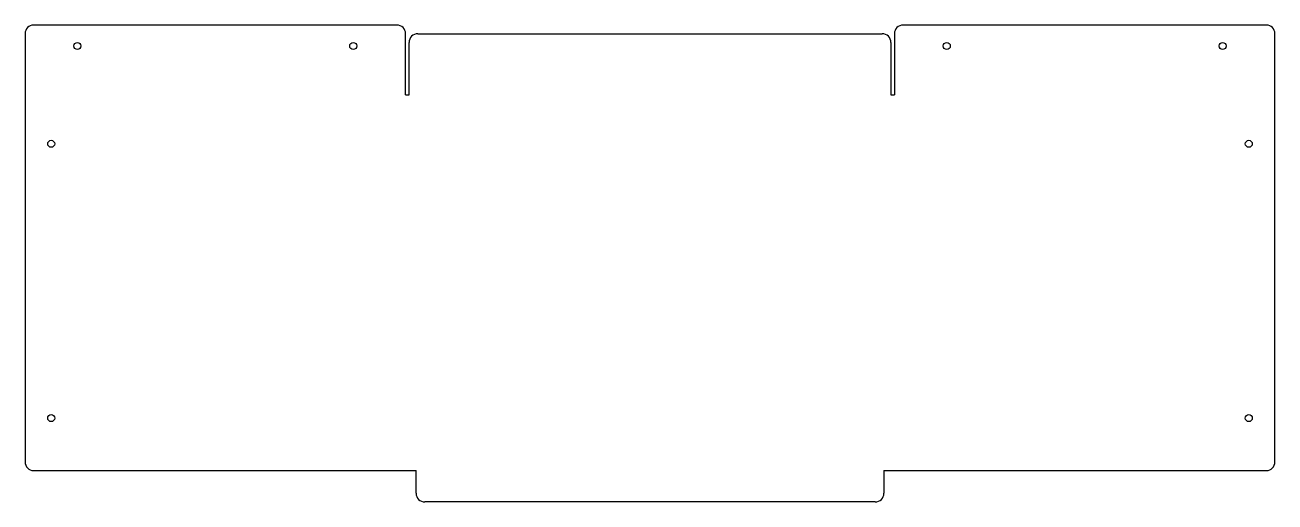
# Model space of a CAD drawing. Header units: millimetres. Extents: x 0 to 716, y 0 to 273.
import ezdxf

# ---------------------------------------------------------------- set-up
doc = ezdxf.new("R2010")
doc.units = ezdxf.units.MM

msp = doc.modelspace()

# ---------------------------------------------------------------- linework, layer by layer
at = {"color": 7, "linetype": 'Continuous', "lineweight": 25}
for p, q in [((213, 273), (5, 273)), ((711, 273), (503, 273)), ((0, 268), (0, 23)), ((218, 233), (218, 268)), ((225, 268), (491, 268)), ((498, 268), (498, 233)), ((716, 23), (716, 268)), ((220, 233), (220, 263)), ((496, 263), (496, 233)), ((218, 233), (220, 233)), ((496, 233), (498, 233)), ((5, 18), (224, 18)), ((224, 5), (224, 18)), ((492, 18), (711, 18)), ((492, 18), (492, 5)), ((487, 0), (229, 0))]:
    msp.add_line(p, q, dxfattribs=at)
for centre in [(30, 261), (188, 261), (528, 261), (686, 261), (15, 205), (701, 205), (15, 48), (701, 48)]:
    msp.add_circle(centre, 2, dxfattribs=at)
for centre, start, end in [((5, 268), 90, 180), ((213, 268), 0, 90), ((503, 268), 90, 180), ((711, 268), 0, 90), ((225, 263), 90, 180), ((491, 263), 0, 90), ((5, 23), 180, 270), ((711, 23), 270, 0), ((229, 5), 180, 270), ((487, 5), 270, 0)]:
    msp.add_arc(centre, 5, start, end, dxfattribs=at)

doc.saveas('drawing.dxf')
